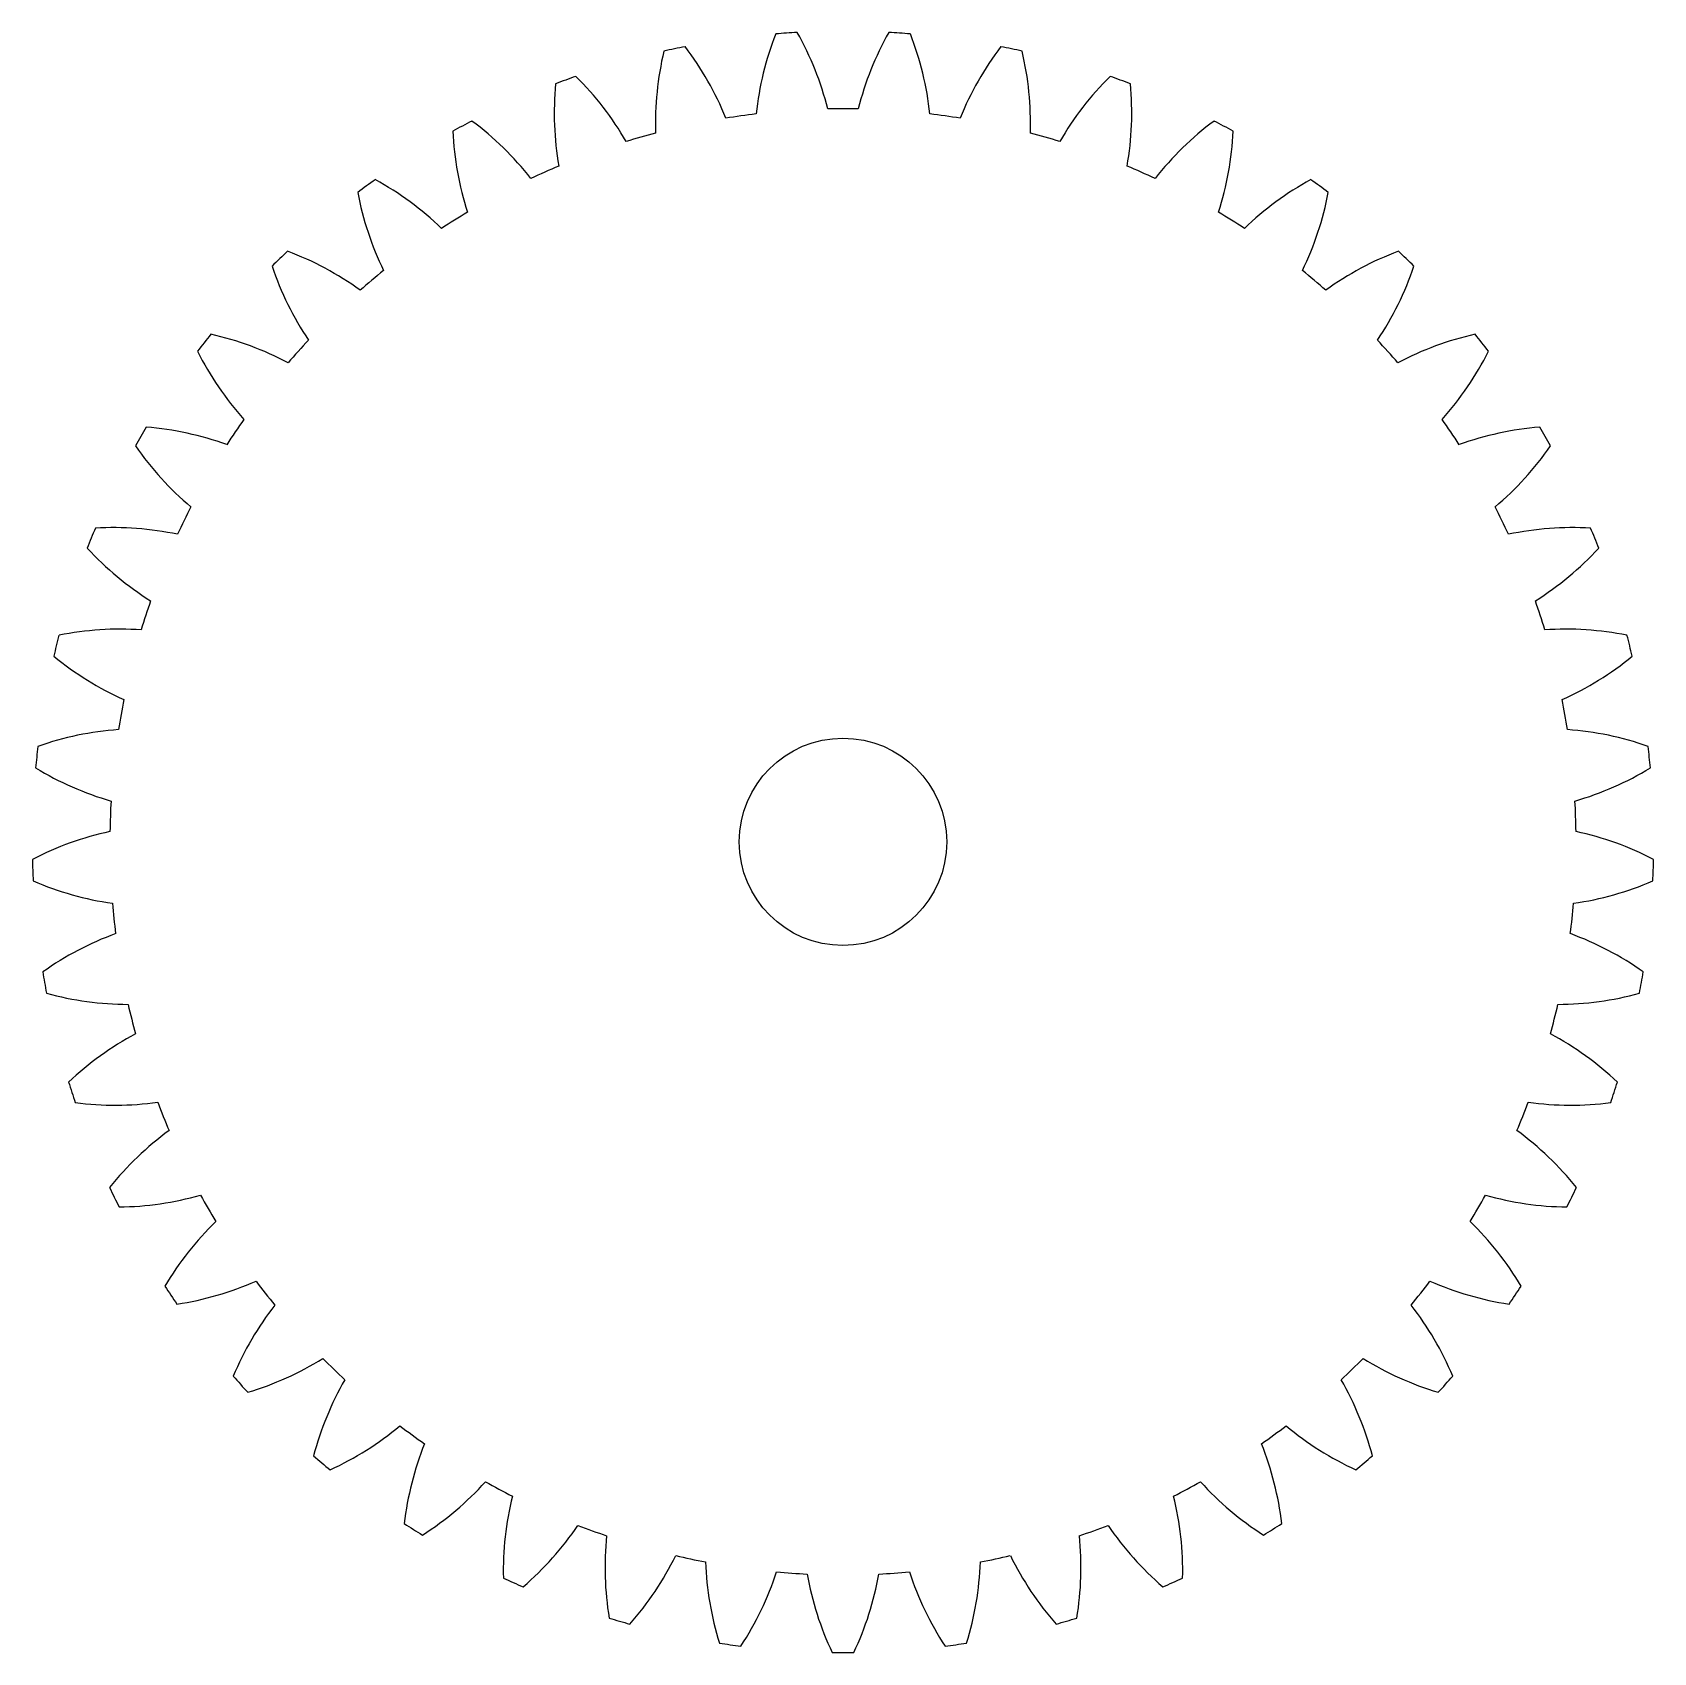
# Model space of a CAD drawing. Header units: millimetres. Extents: x 32.3 to 79.3, y 67.2 to 114.1.
import ezdxf

# ---------------------------------------------------------------- set-up
doc = ezdxf.new("R2010")
doc.units = ezdxf.units.MM

msp = doc.modelspace()

# ---------------------------------------------------------------- linework, layer by layer
at = {"color": 7, "linetype": 'Continuous', "lineweight": 25}
msp.add_circle((55.779, 90.651), 3.005, dxfattribs=at)
for centre, radius, start, end in [((62.21, 110.792), 9, 158.6446, 173.891), ((55.779, 90.651), 23.5, 93.2365, 94.7635), ((46.608, 109.701), 9, 14.109, 29.3554), ((64.95, 109.701), 9, 150.6446, 165.891), ((55.779, 90.651), 23.5, 85.2365, 86.7635), ((49.349, 110.792), 9, 6.109, 21.3554), ((59.344, 111.491), 9, 166.6446, 181.891), ((55.779, 90.651), 23.5, 101.2365, 102.7635), ((44.046, 108.24), 9, 22.109, 37.3554), ((67.512, 108.24), 9, 142.6446, 157.891), ((55.779, 90.651), 23.5, 77.2365, 78.7635), ((52.214, 111.491), 9, 358.109, 13.3554), ((55.779, 90.651), 23.5, 109.2365, 110.7635), ((41.712, 106.436), 9, 30.109, 45.3554), ((69.846, 106.436), 9, 134.6446, 149.891), ((55.779, 90.651), 23.5, 69.2365, 70.7635), ((56.409, 111.785), 9, 174.6446, 189.891), ((55.149, 111.785), 9, 350.109, 5.3554), ((55.779, 90.651), 21.249, 88.8065, 91.1935), ((55.779, 90.651), 23.5, 117.2365, 118.7635), ((39.652, 104.324), 9, 38.109, 53.3554), ((55.779, 90.651), 21.249, 96.8065, 99.1935), ((55.779, 90.651), 21.249, 80.8065, 83.1935), ((71.906, 104.324), 9, 126.6446, 141.891), ((55.779, 90.651), 23.5, 61.2365, 62.7635), ((53.461, 111.667), 9, 182.6446, 197.891), ((55.779, 90.651), 21.249, 104.8065, 107.1935), ((55.779, 90.651), 21.249, 72.8065, 75.1935), ((58.097, 111.667), 9, 342.109, 357.3554), ((55.779, 90.651), 21.249, 112.8065, 115.1935), ((55.779, 90.651), 21.249, 64.8065, 67.1935), ((55.779, 90.651), 23.5, 125.2365, 126.7635), ((37.906, 101.947), 9, 46.109, 61.3554), ((73.652, 101.947), 9, 118.6446, 133.891), ((55.779, 90.651), 23.5, 53.2365, 54.7635), ((50.559, 111.14), 9, 190.6446, 205.891), ((60.999, 111.14), 9, 334.109, 349.3554), ((55.779, 90.651), 21.249, 120.8065, 123.1935), ((55.779, 90.651), 21.249, 56.8065, 59.1935), ((55.779, 90.651), 23.5, 133.2365, 134.7635), ((36.508, 99.349), 9, 54.109, 69.3554), ((75.05, 99.349), 9, 110.6446, 125.891), ((55.779, 90.651), 23.5, 45.2365, 46.7635), ((47.758, 110.214), 9, 198.6446, 213.891), ((55.779, 90.651), 21.249, 128.8065, 131.1935), ((55.779, 90.651), 21.249, 48.8065, 51.1935), ((63.8, 110.214), 9, 326.109, 341.3554), ((55.779, 90.651), 23.5, 141.2365, 142.7635), ((35.485, 96.583), 9, 62.109, 77.3554), ((76.073, 96.583), 9, 102.6446, 117.891), ((55.779, 90.651), 23.5, 37.2365, 38.7635), ((45.114, 108.907), 9, 206.6446, 221.891), ((55.779, 90.651), 21.249, 136.8065, 139.1935), ((55.779, 90.651), 21.249, 40.8065, 43.1935), ((66.444, 108.907), 9, 318.109, 333.3554), ((55.779, 90.651), 23.5, 149.2365, 150.7635), ((34.857, 93.701), 9, 70.109, 85.3554), ((55.779, 90.651), 21.249, 144.8065, 147.1935), ((55.779, 90.651), 21.249, 32.8065, 35.1935), ((76.701, 93.701), 9, 94.6446, 109.891), ((55.779, 90.651), 23.5, 29.2365, 30.7635), ((42.677, 107.245), 9, 214.6446, 229.891), ((68.881, 107.245), 9, 310.109, 325.3554), ((55.779, 90.651), 21.249, 152.8065, 155.1935), ((55.779, 90.651), 21.249, 24.8065, 27.1935), ((55.779, 90.651), 23.5, 157.2365, 158.7635), ((34.636, 90.759), 9, 78.109, 93.3554), ((76.922, 90.759), 9, 86.6446, 101.891), ((55.779, 90.651), 23.5, 21.2365, 22.7635), ((40.495, 105.26), 9, 222.6446, 237.891), ((71.063, 105.26), 9, 302.109, 317.3554), ((55.779, 90.651), 21.249, 160.8065, 163.1935), ((55.779, 90.651), 21.249, 16.8065, 19.1935), ((34.827, 87.816), 9, 86.109, 101.3554), ((76.731, 87.816), 9, 78.6446, 93.891), ((55.779, 90.651), 23.5, 165.2365, 166.7635), ((55.779, 90.651), 23.5, 13.2365, 14.7635), ((38.611, 102.991), 9, 230.6446, 245.891), ((72.948, 102.991), 9, 294.109, 309.3554), ((55.779, 90.651), 21.249, 168.8065, 171.1935), ((55.779, 90.651), 21.249, 8.8065, 11.1935), ((35.425, 84.927), 9, 94.109, 109.3554), ((76.133, 84.927), 9, 70.6446, 85.891), ((55.779, 90.651), 23.5, 173.2365, 174.7635), ((55.779, 90.651), 23.5, 5.2365, 6.7635), ((37.06, 100.481), 9, 238.6446, 253.891), ((74.498, 100.481), 9, 286.109, 301.3554), ((55.779, 90.651), 21.249, 176.8065, 179.1935), ((55.779, 90.651), 21.249, 0.8065, 3.1935), ((36.42, 82.15), 9, 102.109, 117.3554), ((75.138, 82.15), 9, 62.6446, 77.891), ((55.779, 90.651), 23.5, 181.2365, 182.7635), ((55.779, 90.651), 23.5, 357.2365, 358.7635), ((35.874, 97.781), 9, 246.6446, 261.891), ((75.684, 97.781), 9, 278.109, 293.3554), ((55.779, 90.651), 21.249, 184.8065, 187.1935), ((55.779, 90.651), 21.249, 352.8065, 355.1935), ((37.792, 79.539), 9, 110.109, 125.3554), ((73.767, 79.539), 9, 54.6446, 69.891), ((55.779, 90.651), 23.5, 189.2365, 190.7635), ((55.779, 90.651), 23.5, 349.2365, 350.7635), ((35.076, 94.941), 9, 254.6446, 269.891), ((76.482, 94.941), 9, 270.109, 285.3554), ((55.779, 90.651), 21.249, 192.8065, 195.1935), ((55.779, 90.651), 21.249, 344.8065, 347.1935), ((39.513, 77.144), 9, 118.109, 133.3554), ((72.045, 77.144), 9, 46.6446, 61.891), ((55.779, 90.651), 23.5, 197.2365, 198.7635), ((55.779, 90.651), 23.5, 341.2365, 342.7635), ((34.68, 92.018), 9, 262.6446, 277.891), ((55.779, 90.651), 21.249, 200.8065, 203.1935), ((55.779, 90.651), 21.249, 336.8065, 339.1935), ((76.878, 92.018), 9, 262.109, 277.3554), ((41.551, 75.011), 9, 126.109, 141.3554), ((70.007, 75.011), 9, 38.6446, 53.891), ((55.779, 90.651), 23.5, 205.2365, 206.7635), ((34.695, 89.068), 9, 270.6446, 285.891), ((55.779, 90.651), 21.249, 208.8065, 211.1935), ((55.779, 90.651), 21.249, 328.8065, 331.1935), ((76.863, 89.068), 9, 254.109, 269.3554), ((55.779, 90.651), 23.5, 333.2365, 334.7635), ((43.866, 73.183), 9, 134.109, 149.3554), ((67.692, 73.183), 9, 30.6446, 45.891), ((55.779, 90.651), 23.5, 213.2365, 214.7635), ((35.121, 86.149), 9, 278.6446, 293.891), ((55.779, 90.651), 21.249, 216.8065, 219.1935), ((55.779, 90.651), 21.249, 320.8065, 323.1935), ((76.437, 86.149), 9, 246.109, 261.3554), ((55.779, 90.651), 23.5, 325.2365, 326.7635), ((46.413, 71.695), 9, 142.109, 157.3554), ((65.145, 71.695), 9, 22.6446, 37.891), ((35.948, 83.318), 9, 286.6446, 301.891), ((55.779, 90.651), 21.249, 224.8065, 227.1935), ((55.779, 90.651), 21.249, 312.8065, 315.1935), ((75.61, 83.318), 9, 238.109, 253.3554), ((55.779, 90.651), 23.5, 221.2365, 222.7635), ((49.143, 70.576), 9, 150.109, 165.3554), ((62.416, 70.576), 9, 14.6446, 29.891), ((55.779, 90.651), 23.5, 317.2365, 318.7635), ((37.162, 80.629), 9, 294.6446, 309.891), ((55.779, 90.651), 21.249, 232.8065, 235.1935), ((55.779, 90.651), 21.249, 304.8065, 307.1935), ((74.396, 80.629), 9, 230.109, 245.3554), ((55.779, 90.651), 23.5, 229.2365, 230.7635), ((52.001, 69.848), 9, 158.109, 173.3554), ((59.557, 69.848), 9, 6.6446, 21.891), ((55.779, 90.651), 23.5, 309.2365, 310.7635), ((38.738, 78.136), 9, 302.6446, 317.891), ((55.779, 90.651), 21.249, 240.8065, 243.1935), ((55.779, 90.651), 21.249, 296.8065, 299.1935), ((72.82, 78.136), 9, 222.109, 237.3554), ((54.933, 69.525), 9, 166.109, 181.3554), ((56.625, 69.525), 9, 358.6446, 13.891), ((55.779, 90.651), 23.5, 237.2365, 238.7635), ((40.645, 75.886), 9, 310.6446, 325.891), ((55.779, 90.651), 21.249, 248.8065, 251.1935), ((57.881, 69.613), 9, 174.109, 189.3554), ((53.677, 69.613), 9, 350.6446, 5.891), ((55.779, 90.651), 21.249, 288.8065, 291.1935), ((70.913, 75.886), 9, 214.109, 229.3554), ((55.779, 90.651), 23.5, 301.2365, 302.7635), ((42.848, 73.924), 9, 318.6446, 333.891), ((55.779, 90.651), 21.249, 256.8065, 259.1935), ((60.789, 70.11), 9, 182.109, 197.3554), ((50.769, 70.11), 9, 342.6446, 357.891), ((55.779, 90.651), 21.249, 280.8065, 283.1935), ((68.711, 73.924), 9, 206.109, 221.3554), ((55.779, 90.651), 23.5, 245.2365, 246.7635), ((45.301, 72.287), 9, 326.6446, 341.891), ((55.779, 90.651), 21.249, 264.8065, 267.1935), ((63.599, 71.007), 9, 190.109, 205.3554), ((47.959, 71.007), 9, 334.6446, 349.891), ((55.779, 90.651), 21.249, 272.8065, 275.1935), ((66.257, 72.287), 9, 198.109, 213.3554), ((55.779, 90.651), 23.5, 293.2365, 294.7635), ((55.779, 90.651), 23.5, 253.2365, 254.7635), ((55.779, 90.651), 23.5, 285.2365, 286.7635), ((55.779, 90.651), 23.5, 261.2365, 262.7635), ((55.779, 90.651), 23.5, 277.2365, 278.7635), ((55.779, 90.651), 23.5, 269.2365, 270.7635)]:
    msp.add_arc(centre, radius, start, end, dxfattribs=at)

doc.saveas('drawing.dxf')
